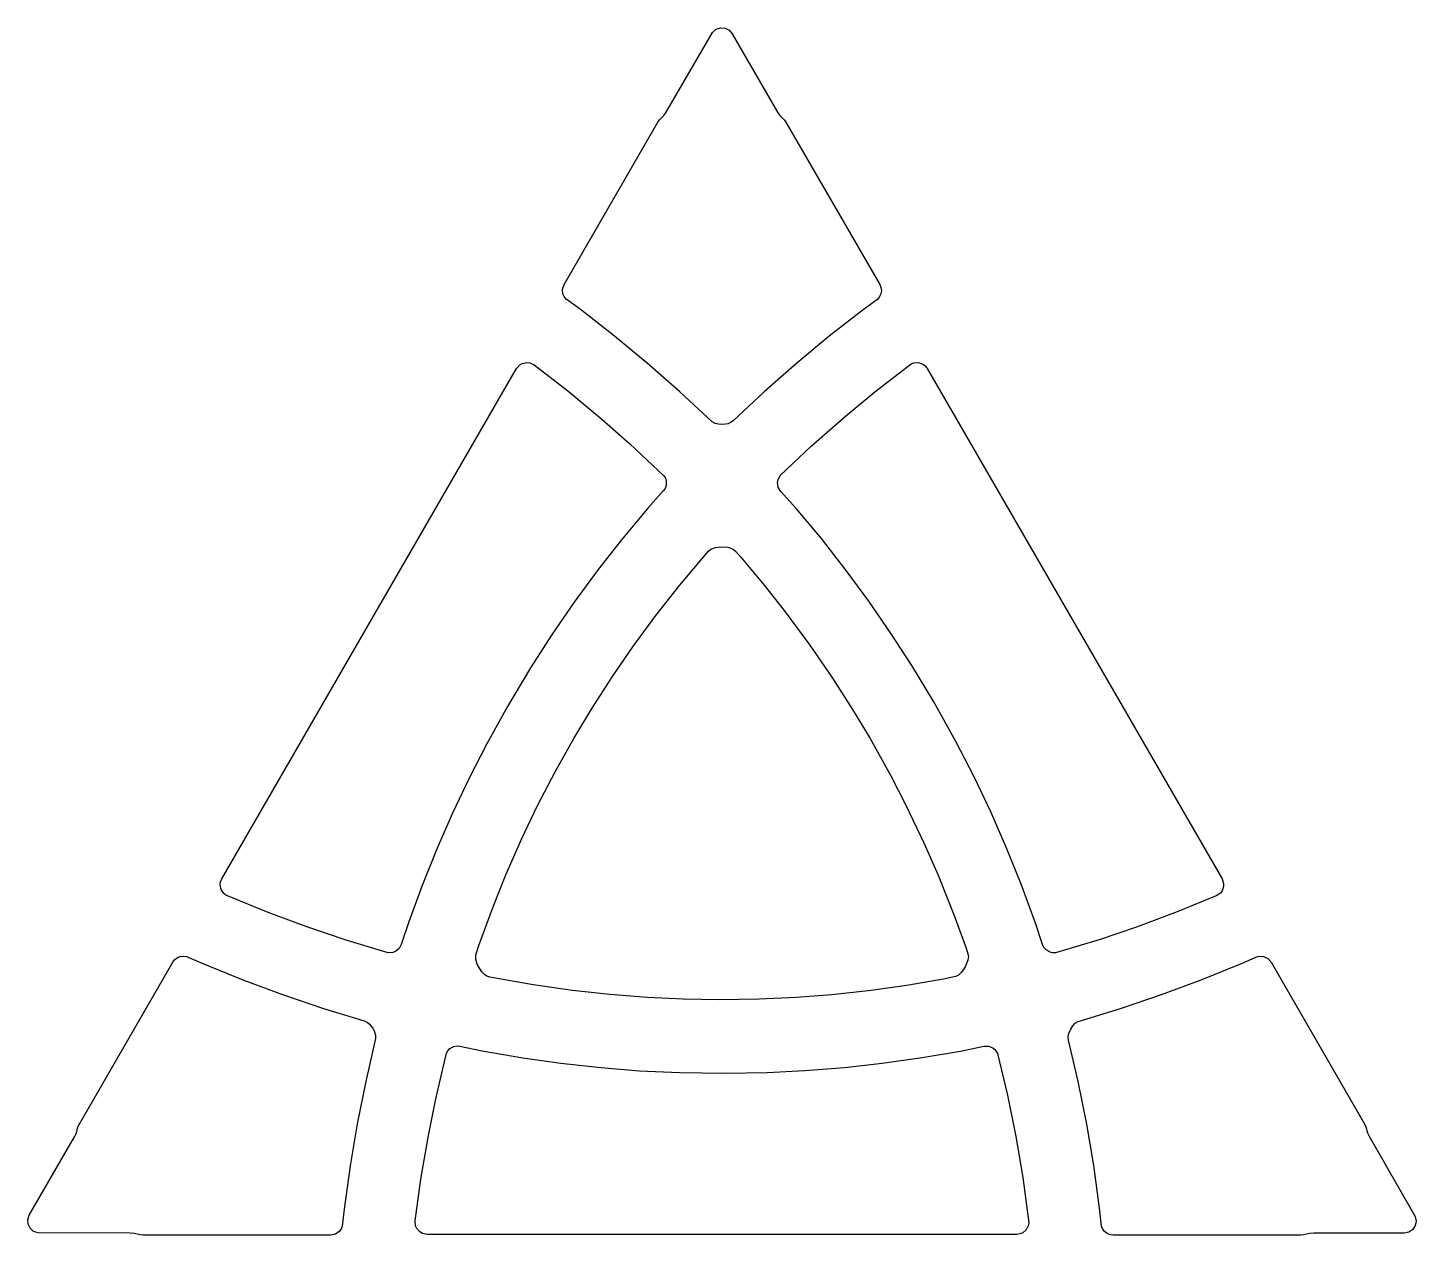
# Model space of a CAD drawing. Header units: millimetres. Extents: x 17.7 to 64.3, y 27.3 to 67.9.
import ezdxf

# ---------------------------------------------------------------- set-up
doc = ezdxf.new("R2010")
doc.units = ezdxf.units.MM

msp = doc.modelspace()

# ---------------------------------------------------------------- linework, layer by layer
at = {"layer": 'CUT'}
for points in [[(38.849946, 64.700996), (38.90522, 64.776064), (39.050385, 64.921249), (39.131293, 65.037823), (40.682141, 67.716291), (40.80049, 67.82008), (40.947917, 67.870125), (41.103274, 67.859943), (41.242908, 67.791083), (41.348872, 67.670254), (42.868676, 65.037877), (42.949614, 64.921249), (43.09478, 64.776064), (43.150054, 64.700997), (46.30154, 59.242462), (46.343225, 59.141147), (46.356333, 59.035771), (46.341222, 58.930663), (46.298957, 58.833248), (46.232408, 58.75026), (45.747279, 58.392282), (44.604745, 57.503989), (43.514503, 56.602661), (42.416941, 55.638951), (41.371944, 54.661163), (41.292169, 54.600818), (41.204241, 54.563083), (41.016318, 54.538768), (40.88286, 54.548548), (40.770385, 54.57245), (40.671656, 54.624991), (39.583778, 55.638291), (38.490985, 56.598061), (37.394881, 57.504279), (36.230979, 58.408165), (35.767636, 58.750288), (35.701076, 58.833283), (35.659486, 58.929136), (35.647295, 59.088867), (35.699325, 59.243962)], [(30.227085, 37.057737), (30.151471, 36.92222), (30.033587, 36.826325), (29.942619, 36.791345), (29.789861, 36.7835), (28.406649, 37.194823), (27.058145, 37.648111), (25.752198, 38.133875), (24.33376, 38.719077), (24.25523, 38.781895), (24.171026, 38.912278), (24.142285, 39.064803), (24.156048, 39.165071), (24.196836, 39.263033), (34.101866, 56.419047), (34.207132, 56.539749), (34.292986, 56.590162), (34.446469, 56.622601), (34.547016, 56.611051), (34.695761, 56.539552), (35.817891, 55.669314), (36.964868, 54.720669), (37.907512, 53.891427), (39.047623, 52.815405), (39.0986, 52.729401), (39.126208, 52.634281), (39.121109, 52.48082), (39.087247, 52.387743), (39.028474, 52.302109), (38.524853, 51.735867), (37.629795, 50.664599), (36.841733, 49.65745), (36.034626, 48.560413), (35.297209, 47.486787), (34.572848, 46.36066), (33.7934, 45.053092), (33.103656, 43.807699), (32.520929, 42.675296), (31.949526, 41.473877), (31.434958, 40.302265), (30.928965, 39.042718), (30.47927, 37.818788)], [(42.972357, 52.30075), (42.892803, 52.433991), (42.868698, 52.584029), (42.883888, 52.680301), (42.953474, 52.816515), (44.001295, 53.808751), (45.068107, 54.749945), (46.141764, 55.638046), (47.357782, 56.573849), (47.45145, 56.610448), (47.606466, 56.61818), (47.752927, 56.566808), (47.83288, 56.504755), (47.897324, 56.42045), (57.802353, 39.264436), (57.854252, 39.112921), (57.854983, 39.013364), (57.806335, 38.864224), (57.746059, 38.782922), (57.609766, 38.689855), (56.295053, 38.153181), (54.900014, 37.634192), (53.710547, 37.23246), (52.208629, 36.783105), (52.108659, 36.78196), (52.012479, 36.805611), (51.882128, 36.886757), (51.818452, 36.962621), (51.773677, 37.056337), (51.535107, 37.775607), (51.05489, 39.086384), (50.576705, 40.27244), (50.030196, 41.519934), (49.469117, 42.695368), (48.856043, 43.885747), (48.113381, 45.214553), (47.379711, 46.434585), (46.690384, 47.505443), (45.935626, 48.601002), (45.178265, 49.632437), (44.340461, 50.700413), (43.505354, 51.701826)], [(40.535195, 50.266843), (40.626748, 50.345016), (40.785762, 50.404682), (40.965584, 50.42593), (41.192875, 50.409347), (41.294084, 50.383967), (41.383575, 50.338849), (41.46097, 50.271431), (41.635355, 50.076167), (42.416989, 49.139755), (43.089959, 48.283228), (43.955804, 47.116303), (44.719424, 46.006649), (45.391338, 44.958763), (45.976012, 43.982141), (46.67558, 42.724428), (47.171486, 41.764506), (47.783382, 40.481543), (48.262798, 39.39087), (48.803522, 38.032488), (49.202974, 36.937262), (49.278993, 36.671049), (49.265126, 36.52733), (49.184276, 36.326044), (49.120707, 36.218633), (49.0402, 36.116029), (48.932051, 36.019569), (48.847508, 35.97959), (48.499278, 35.904177), (47.274386, 35.691689), (46.011433, 35.513125), (44.697439, 35.370783), (43.491607, 35.276281), (42.249617, 35.217926), (40.909085, 35.199558), (39.695268, 35.220515), (38.494355, 35.27716), (37.235603, 35.376045), (35.974993, 35.514804), (34.65935, 35.702962), (33.20171, 35.964657), (33.106055, 35.997425), (33.023081, 36.051513), (32.936804, 36.142484), (32.849077, 36.265762), (32.778493, 36.403567), (32.728914, 36.553182), (32.727261, 36.71322), (32.826328, 37.024221), (33.285381, 38.268789), (33.742508, 39.403405), (34.281806, 40.624661), (34.797192, 41.703765), (35.407359, 42.880404), (36.022263, 43.979251), (36.616574, 44.971972), (37.320585, 46.065795), (38.003573, 47.060581), (38.778868, 48.115685), (39.574564, 49.129317)], [(21.549362, 27.2875), (21.456715, 27.297835), (21.258398, 27.35096), (21.116988, 27.362741), (18.021943, 27.36658), (17.872884, 27.417179), (17.75583, 27.519832), (17.68697, 27.659467), (17.676788, 27.814823), (17.728446, 27.967006), (19.24825, 30.599382), (19.308783, 30.727791), (19.361934, 30.926101), (19.399308, 31.011503), (22.550794, 36.470037), (22.617693, 36.556795), (22.702398, 36.620835), (22.800979, 36.660302), (22.906475, 36.672408), (23.01162, 36.656268), (23.564202, 36.415123), (24.904753, 35.869806), (26.230448, 35.376293), (27.613826, 34.907632), (28.983114, 34.491532), (29.075261, 34.452616), (29.151905, 34.395336), (29.266925, 34.244748), (29.325184, 34.12428), (29.360721, 34.014922), (29.364584, 33.90315), (29.030979, 32.45437), (28.74619, 31.028099), (28.509434, 29.625736), (28.308597, 28.165824), (28.243982, 27.593496), (28.205386, 27.494356), (28.14317, 27.410411), (28.010934, 27.319988), (27.850603, 27.2875)], [(62.600692, 31.011504), (62.638066, 30.926101), (62.691216, 30.727792), (62.751719, 30.599436), (64.295916, 27.917129), (64.326626, 27.762741), (64.296252, 27.610042), (64.209756, 27.480591), (64.080304, 27.394094), (63.922681, 27.362741), (60.883074, 27.362741), (60.741602, 27.35096), (60.543285, 27.297835), (60.450638, 27.2875), (54.147666, 27.2875), (54.039082, 27.302058), (53.941269, 27.343394), (53.857799, 27.409035), (53.794567, 27.494344), (53.755972, 27.593471), (53.688519, 28.192594), (53.490502, 29.626204), (53.25505, 31.021046), (52.969232, 32.453417), (52.644942, 33.847305), (52.63257, 33.946565), (52.643854, 34.041581), (52.716758, 34.216485), (52.791957, 34.327173), (52.868894, 34.412628), (52.963761, 34.471859), (54.385243, 34.907338), (55.762825, 35.37384), (57.095685, 35.869985), (58.460424, 36.426011), (58.988382, 36.656216), (59.093538, 36.672361), (59.197344, 36.660453), (59.341771, 36.591145), (59.450072, 36.468538)], [(49.800558, 33.641514), (49.955725, 33.643789), (50.097715, 33.589646), (50.173493, 33.528355), (50.256665, 33.399984), (50.592056, 31.996427), (50.873748, 30.601943), (51.106038, 29.228078), (51.308457, 27.707075), (51.29332, 27.607656), (51.222508, 27.469542), (51.104787, 27.36839), (51.011071, 27.330175), (50.90584, 27.316517), (31.095781, 27.316517), (30.938616, 27.347329), (30.852031, 27.396475), (30.747196, 27.513175), (30.706925, 27.606026), (30.694473, 27.770593), (30.887056, 29.177505), (31.135118, 30.645138), (31.381941, 31.876114), (31.743747, 33.40149), (31.792741, 33.488639), (31.861313, 33.560108), (31.996764, 33.632422), (32.094302, 33.649635), (32.19785, 33.641554), (32.94004, 33.488526), (34.315314, 33.249018), (35.581562, 33.07011), (36.935178, 32.919653), (38.233673, 32.817845), (39.571109, 32.753593), (41.093219, 32.732355), (42.516634, 32.757716), (43.788687, 32.819261), (45.114848, 32.925122), (46.386777, 33.065298), (47.730574, 33.256869), (49.015376, 33.479387)]]:
    msp.add_lwpolyline(points, close=True, dxfattribs=at)

doc.saveas('drawing.dxf')
